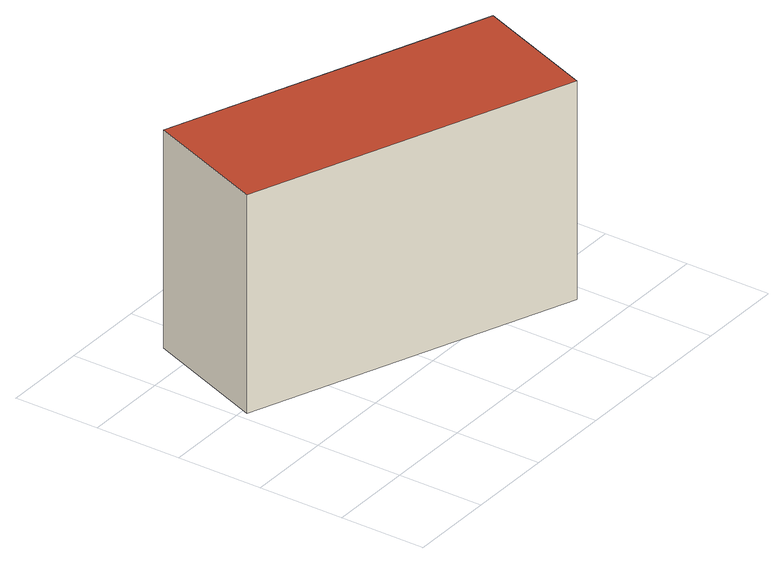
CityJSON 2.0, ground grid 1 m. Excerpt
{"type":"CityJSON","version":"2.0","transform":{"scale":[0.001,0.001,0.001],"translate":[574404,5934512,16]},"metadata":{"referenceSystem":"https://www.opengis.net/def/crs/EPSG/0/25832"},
"CityObjects":{
"building1":{"type":"Building","attributes":{"Grundfläche 2D":"6.017649","Grundhöhe NN":"16.150"},"geometry":[{"type":"Solid","lod":"3","boundaries":[[[[0,1,2,3]],[[4,5,3,2]],[[5,6,0,3]],[[6,7,1,0]],[[7,4,2,1]],[[7,6,5,4]]]],"semantics":{"surfaces":[{"type":"RoofSurface"},{"type":"WallSurface"},{"type":"GroundSurface"}],"values":[[0,1,1,1,1,2]]}}]}
},
"vertices":[
[3808,511,2711],[4352,1924,2711],[643,3352,2711],[99,1939,2711],[643,3352,150],[99,1939,150],[3808,511,150],[4352,1924,150]
]}
